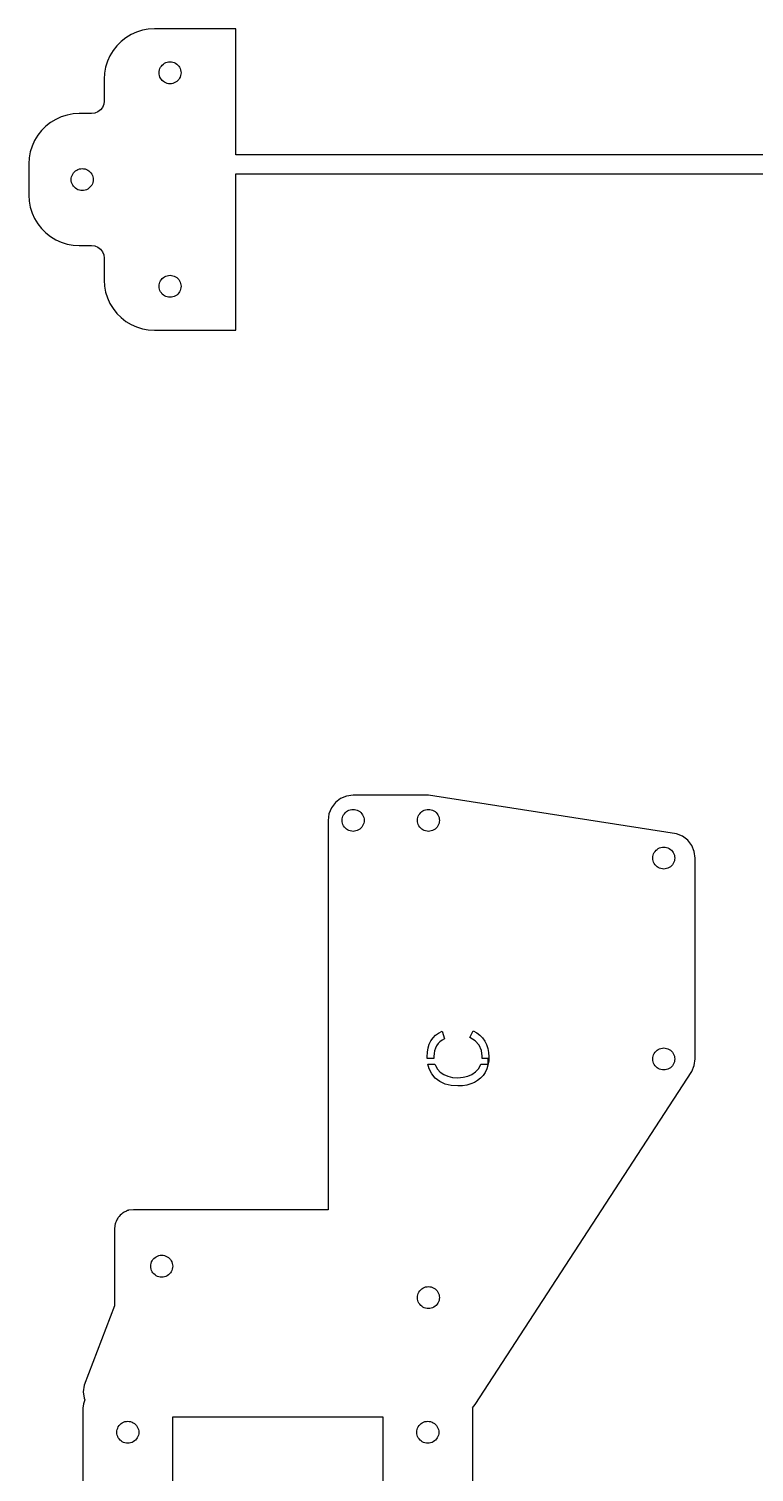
# Model space of a CAD drawing. Header units: metres. Extents: x -250 to 250, y -245 to 245.
# Drawn here: x -249.7 to -134.1, y 14.8 to 244.7 of the extents above; entities that cross this region are included whole.
import ezdxf

# ---------------------------------------------------------------- set-up
doc = ezdxf.new("R2010")
doc.units = ezdxf.units.M

msp = doc.modelspace()

# ---------------------------------------------------------------- linework, layer by layer
for p, q in [((-233.387, 243.753), (-234.214, 243.253)), ((-232.506, 244.15), (-233.387, 243.753)), ((-231.584, 244.437), (-232.506, 244.15)), ((-230.634, 244.611), (-231.584, 244.437)), ((-229.669, 244.669), (-230.634, 244.611)), ((-216.669, 244.669), (-229.669, 244.669)), ((-216.669, 224.584), (-216.669, 244.669)), ((-235.658, 241.974), (-236.253, 241.214)), ((-234.974, 242.658), (-235.658, 241.974)), ((-234.214, 243.253), (-234.974, 242.658)), ((-237.15, 239.506), (-237.437, 238.584)), ((-236.753, 240.387), (-237.15, 239.506)), ((-236.253, 241.214), (-236.753, 240.387)), ((-228.407, 238.907), (-228.235, 239.058)), ((-228.235, 239.058), (-228.044, 239.185)), ((-228.044, 239.185), (-227.839, 239.286)), ((-227.839, 239.286), (-227.622, 239.36)), ((-227.622, 239.36), (-227.398, 239.404)), ((-227.398, 239.404), (-227.169, 239.419)), ((-227.169, 239.419), (-226.941, 239.404)), ((-226.941, 239.404), (-226.717, 239.36)), ((-226.717, 239.36), (-226.5, 239.286)), ((-226.5, 239.286), (-226.294, 239.185)), ((-226.294, 239.185), (-226.104, 239.058)), ((-226.104, 239.058), (-225.932, 238.907)), ((-237.611, 237.634), (-237.669, 236.669)), ((-237.437, 238.584), (-237.611, 237.634)), ((-228.919, 237.669), (-228.904, 237.898)), ((-228.904, 237.441), (-228.919, 237.669)), ((-228.904, 237.898), (-228.86, 238.122)), ((-228.86, 237.216), (-228.904, 237.441)), ((-228.86, 238.122), (-228.786, 238.339)), ((-228.786, 237), (-228.86, 237.216)), ((-228.786, 238.339), (-228.685, 238.544)), ((-228.685, 236.794), (-228.786, 237)), ((-228.685, 238.544), (-228.558, 238.735)), ((-228.558, 236.604), (-228.685, 236.794)), ((-228.558, 238.735), (-228.407, 238.907)), ((-225.932, 238.907), (-225.781, 238.735)), ((-225.781, 238.735), (-225.654, 238.544)), ((-225.654, 236.794), (-225.781, 236.604)), ((-225.654, 238.544), (-225.553, 238.339)), ((-225.553, 237), (-225.654, 236.794)), ((-225.553, 238.339), (-225.479, 238.122)), ((-225.479, 237.216), (-225.553, 237)), ((-225.479, 238.122), (-225.434, 237.898)), ((-225.434, 237.441), (-225.479, 237.216)), ((-225.434, 237.898), (-225.419, 237.669)), ((-225.419, 237.669), (-225.434, 237.441)), ((-237.669, 236.669), (-237.669, 233.169)), ((-228.407, 236.432), (-228.558, 236.604)), ((-228.235, 236.281), (-228.407, 236.432)), ((-228.044, 236.154), (-228.235, 236.281)), ((-227.839, 236.053), (-228.044, 236.154)), ((-227.622, 235.979), (-227.839, 236.053)), ((-227.398, 235.934), (-227.622, 235.979)), ((-227.169, 235.919), (-227.398, 235.934)), ((-226.941, 235.934), (-227.169, 235.919)), ((-226.717, 235.979), (-226.941, 235.934)), ((-226.5, 236.053), (-226.717, 235.979)), ((-226.294, 236.154), (-226.5, 236.053)), ((-226.104, 236.281), (-226.294, 236.154)), ((-225.932, 236.432), (-226.104, 236.281)), ((-225.781, 236.604), (-225.932, 236.432)), ((-237.937, 232.169), (-238.255, 231.755)), ((-237.738, 232.652), (-237.937, 232.169)), ((-237.669, 233.169), (-237.738, 232.652)), ((-245.387, 230.253), (-246.214, 229.753)), ((-244.506, 230.65), (-245.387, 230.253)), ((-243.584, 230.937), (-244.506, 230.65)), ((-242.634, 231.111), (-243.584, 230.937)), ((-241.669, 231.169), (-242.634, 231.111)), ((-239.669, 231.169), (-241.669, 231.169)), ((-239.152, 231.238), (-239.669, 231.169)), ((-238.669, 231.437), (-239.152, 231.238)), ((-238.255, 231.755), (-238.669, 231.437)), ((-248.253, 227.714), (-248.753, 226.887)), ((-247.658, 228.474), (-248.253, 227.714)), ((-246.974, 229.158), (-247.658, 228.474)), ((-246.214, 229.753), (-246.974, 229.158)), ((-249.15, 226.006), (-249.437, 225.084)), ((-248.753, 226.887), (-249.15, 226.006)), ((-249.611, 224.134), (-249.669, 223.169)), ((-249.669, 223.169), (-249.669, 218.169)), ((-249.437, 225.084), (-249.611, 224.134)), ((-32.25, 224.584), (-216.669, 224.584)), ((-242.919, 220.669), (-242.904, 220.898)), ((-242.904, 220.441), (-242.919, 220.669)), ((-242.904, 220.898), (-242.86, 221.122)), ((-242.86, 221.122), (-242.786, 221.339)), ((-242.786, 221.339), (-242.685, 221.544)), ((-242.685, 221.544), (-242.558, 221.735)), ((-242.558, 221.735), (-242.407, 221.907)), ((-242.407, 221.907), (-242.235, 222.058)), ((-242.235, 222.058), (-242.044, 222.185)), ((-242.044, 222.185), (-241.839, 222.286)), ((-241.839, 222.286), (-241.622, 222.36)), ((-241.622, 222.36), (-241.398, 222.404)), ((-241.398, 222.404), (-241.169, 222.419)), ((-241.169, 222.419), (-240.941, 222.404)), ((-240.941, 222.404), (-240.716, 222.36)), ((-240.716, 222.36), (-240.5, 222.286)), ((-240.5, 222.286), (-240.294, 222.185)), ((-240.294, 222.185), (-240.104, 222.058)), ((-240.104, 222.058), (-239.932, 221.907)), ((-239.932, 221.907), (-239.781, 221.735)), ((-239.781, 221.735), (-239.654, 221.544)), ((-239.654, 221.544), (-239.553, 221.339)), ((-239.553, 221.339), (-239.479, 221.122)), ((-239.479, 221.122), (-239.434, 220.898)), ((-239.434, 220.898), (-239.419, 220.669)), ((-239.419, 220.669), (-239.434, 220.441)), ((-216.669, 196.669), (-216.669, 221.584)), ((-216.669, 221.584), (-32.25, 221.584)), ((-242.86, 220.217), (-242.904, 220.441)), ((-242.786, 220), (-242.86, 220.217)), ((-242.685, 219.794), (-242.786, 220)), ((-242.558, 219.604), (-242.685, 219.794)), ((-242.407, 219.432), (-242.558, 219.604)), ((-242.235, 219.281), (-242.407, 219.432)), ((-242.044, 219.154), (-242.235, 219.281)), ((-241.839, 219.053), (-242.044, 219.154)), ((-241.622, 218.979), (-241.839, 219.053)), ((-241.398, 218.934), (-241.622, 218.979)), ((-241.169, 218.919), (-241.398, 218.934)), ((-240.941, 218.934), (-241.169, 218.919)), ((-240.716, 218.979), (-240.941, 218.934)), ((-240.5, 219.053), (-240.716, 218.979)), ((-240.294, 219.154), (-240.5, 219.053)), ((-240.104, 219.281), (-240.294, 219.154)), ((-239.932, 219.432), (-240.104, 219.281)), ((-239.781, 219.604), (-239.932, 219.432)), ((-239.654, 219.794), (-239.781, 219.604)), ((-239.553, 220), (-239.654, 219.794)), ((-239.479, 220.217), (-239.553, 220)), ((-239.434, 220.441), (-239.479, 220.217)), ((-249.669, 218.169), (-249.611, 217.205)), ((-249.611, 217.205), (-249.437, 216.255)), ((-249.437, 216.255), (-249.15, 215.333)), ((-249.15, 215.333), (-248.753, 214.452)), ((-248.753, 214.452), (-248.253, 213.625)), ((-248.253, 213.625), (-247.658, 212.864)), ((-247.658, 212.864), (-246.974, 212.181)), ((-246.974, 212.181), (-246.214, 211.586)), ((-246.214, 211.586), (-245.387, 211.086)), ((-245.387, 211.086), (-244.506, 210.689)), ((-244.506, 210.689), (-243.584, 210.402)), ((-243.584, 210.402), (-242.634, 210.228)), ((-242.634, 210.228), (-241.669, 210.169)), ((-241.669, 210.169), (-239.669, 210.169)), ((-239.669, 210.169), (-239.152, 210.101)), ((-239.152, 210.101), (-238.669, 209.901)), ((-238.669, 209.901), (-238.255, 209.584)), ((-238.255, 209.584), (-237.937, 209.169)), ((-237.937, 209.169), (-237.738, 208.687)), ((-237.738, 208.687), (-237.669, 208.169)), ((-237.669, 208.169), (-237.669, 204.669)), ((-237.669, 204.669), (-237.611, 203.705)), ((-228.685, 204.544), (-228.558, 204.735)), ((-228.558, 204.735), (-228.407, 204.907)), ((-228.407, 204.907), (-228.235, 205.058)), ((-228.235, 205.058), (-228.044, 205.185)), ((-228.044, 205.185), (-227.839, 205.286)), ((-227.839, 205.286), (-227.622, 205.36)), ((-227.622, 205.36), (-227.398, 205.404)), ((-227.398, 205.404), (-227.169, 205.419)), ((-227.169, 205.419), (-226.941, 205.404)), ((-226.941, 205.404), (-226.717, 205.36)), ((-226.717, 205.36), (-226.5, 205.286)), ((-226.5, 205.286), (-226.294, 205.185)), ((-226.294, 205.185), (-226.104, 205.058)), ((-226.104, 205.058), (-225.932, 204.907)), ((-225.932, 204.907), (-225.781, 204.735)), ((-225.781, 204.735), (-225.654, 204.544)), ((-237.611, 203.705), (-237.437, 202.755)), ((-237.437, 202.755), (-237.15, 201.833)), ((-228.919, 203.669), (-228.904, 203.898)), ((-228.904, 203.441), (-228.919, 203.669)), ((-228.904, 203.898), (-228.86, 204.122)), ((-228.86, 203.217), (-228.904, 203.441)), ((-228.86, 204.122), (-228.786, 204.339)), ((-228.786, 203), (-228.86, 203.217)), ((-228.786, 204.339), (-228.685, 204.544)), ((-228.685, 202.794), (-228.786, 203)), ((-228.558, 202.604), (-228.685, 202.794)), ((-228.407, 202.432), (-228.558, 202.604)), ((-228.235, 202.281), (-228.407, 202.432)), ((-228.044, 202.154), (-228.235, 202.281)), ((-226.104, 202.281), (-226.294, 202.154)), ((-225.932, 202.432), (-226.104, 202.281)), ((-225.781, 202.604), (-225.932, 202.432)), ((-225.654, 202.794), (-225.781, 202.604)), ((-225.654, 204.544), (-225.553, 204.339)), ((-225.553, 203), (-225.654, 202.794)), ((-225.553, 204.339), (-225.479, 204.122)), ((-225.479, 203.217), (-225.553, 203)), ((-225.479, 204.122), (-225.434, 203.898)), ((-225.434, 203.441), (-225.479, 203.217)), ((-225.434, 203.898), (-225.419, 203.669)), ((-225.419, 203.669), (-225.434, 203.441)), ((-237.15, 201.833), (-236.753, 200.952)), ((-236.753, 200.952), (-236.253, 200.125)), ((-236.253, 200.125), (-235.658, 199.364)), ((-227.839, 202.053), (-228.044, 202.154)), ((-227.622, 201.979), (-227.839, 202.053)), ((-227.398, 201.934), (-227.622, 201.979)), ((-227.169, 201.919), (-227.398, 201.934)), ((-226.941, 201.934), (-227.169, 201.919)), ((-226.717, 201.979), (-226.941, 201.934)), ((-226.5, 202.053), (-226.717, 201.979)), ((-226.294, 202.154), (-226.5, 202.053)), ((-235.658, 199.364), (-234.974, 198.681)), ((-234.974, 198.681), (-234.214, 198.086)), ((-234.214, 198.086), (-233.387, 197.586)), ((-233.387, 197.586), (-232.506, 197.189)), ((-232.506, 197.189), (-231.584, 196.902)), ((-231.584, 196.902), (-230.634, 196.728)), ((-230.634, 196.728), (-229.669, 196.669)), ((-229.669, 196.669), (-216.669, 196.669)), ((-200, 122.079), (-200.828, 121.443)), ((-199.035, 122.479), (-200, 122.079)), ((-198, 122.615), (-199.035, 122.479)), ((-186, 122.615), (-198, 122.615)), ((-184.965, 122.479), (-186, 122.615)), ((-146.465, 116.479), (-184.965, 122.479)), ((-201.864, 119.65), (-202, 118.615)), ((-201.464, 120.615), (-201.864, 119.65)), ((-200.828, 121.443), (-201.464, 120.615)), ((-199.516, 119.49), (-199.388, 119.68)), ((-199.388, 119.68), (-199.237, 119.852)), ((-199.237, 119.852), (-199.065, 120.003)), ((-199.065, 120.003), (-198.875, 120.131)), ((-198.875, 120.131), (-198.67, 120.232)), ((-198.67, 120.232), (-198.453, 120.305)), ((-198.453, 120.305), (-198.228, 120.35)), ((-198.228, 120.35), (-198, 120.365)), ((-198, 120.365), (-197.772, 120.35)), ((-197.772, 120.35), (-197.547, 120.305)), ((-197.547, 120.305), (-197.33, 120.232)), ((-197.33, 120.232), (-197.125, 120.131)), ((-197.125, 120.131), (-196.935, 120.003)), ((-196.935, 120.003), (-196.763, 119.852)), ((-196.763, 119.852), (-196.612, 119.68)), ((-196.612, 119.68), (-196.484, 119.49)), ((-187.516, 119.49), (-187.388, 119.68)), ((-187.388, 119.68), (-187.237, 119.852)), ((-187.237, 119.852), (-187.065, 120.003)), ((-187.065, 120.003), (-186.875, 120.131)), ((-186.875, 120.131), (-186.67, 120.232)), ((-186.67, 120.232), (-186.453, 120.305)), ((-186.453, 120.305), (-186.228, 120.35)), ((-186.228, 120.35), (-186, 120.365)), ((-186, 120.365), (-185.772, 120.35)), ((-185.772, 120.35), (-185.547, 120.305)), ((-185.547, 120.305), (-185.33, 120.232)), ((-185.33, 120.232), (-185.125, 120.131)), ((-185.125, 120.131), (-184.935, 120.003)), ((-184.935, 120.003), (-184.763, 119.852)), ((-184.763, 119.852), (-184.612, 119.68)), ((-184.612, 119.68), (-184.484, 119.49)), ((-202, 118.615), (-202, 56.615)), ((-199.75, 118.615), (-199.735, 118.843)), ((-199.735, 118.387), (-199.75, 118.615)), ((-199.735, 118.843), (-199.69, 119.068)), ((-199.69, 118.162), (-199.735, 118.387)), ((-199.69, 119.068), (-199.617, 119.285)), ((-199.617, 117.945), (-199.69, 118.162)), ((-199.617, 119.285), (-199.516, 119.49)), ((-199.516, 117.74), (-199.617, 117.945)), ((-199.388, 117.55), (-199.516, 117.74)), ((-199.237, 117.378), (-199.388, 117.55)), ((-199.065, 117.227), (-199.237, 117.378)), ((-198.875, 117.099), (-199.065, 117.227)), ((-196.935, 117.227), (-197.125, 117.099)), ((-196.763, 117.378), (-196.935, 117.227)), ((-196.612, 117.55), (-196.763, 117.378)), ((-196.484, 117.74), (-196.612, 117.55)), ((-196.484, 119.49), (-196.383, 119.285)), ((-196.383, 117.945), (-196.484, 117.74)), ((-196.383, 119.285), (-196.31, 119.068)), ((-196.31, 118.162), (-196.383, 117.945)), ((-196.31, 119.068), (-196.265, 118.843)), ((-196.265, 118.387), (-196.31, 118.162)), ((-196.265, 118.843), (-196.25, 118.615)), ((-196.25, 118.615), (-196.265, 118.387)), ((-187.75, 118.615), (-187.735, 118.843)), ((-187.735, 118.387), (-187.75, 118.615)), ((-187.735, 118.843), (-187.69, 119.068)), ((-187.69, 118.162), (-187.735, 118.387)), ((-187.69, 119.068), (-187.617, 119.285)), ((-187.617, 117.945), (-187.69, 118.162)), ((-187.617, 119.285), (-187.516, 119.49)), ((-187.516, 117.74), (-187.617, 117.945)), ((-187.388, 117.55), (-187.516, 117.74)), ((-187.237, 117.378), (-187.388, 117.55)), ((-187.065, 117.227), (-187.237, 117.378)), ((-186.875, 117.099), (-187.065, 117.227)), ((-184.935, 117.227), (-185.125, 117.099)), ((-184.763, 117.378), (-184.935, 117.227)), ((-184.612, 117.55), (-184.763, 117.378)), ((-184.484, 117.74), (-184.612, 117.55)), ((-184.484, 119.49), (-184.383, 119.285)), ((-184.383, 117.945), (-184.484, 117.74)), ((-184.383, 119.285), (-184.31, 119.068)), ((-184.31, 118.162), (-184.383, 117.945)), ((-184.31, 119.068), (-184.265, 118.843)), ((-184.265, 118.387), (-184.31, 118.162)), ((-184.265, 118.843), (-184.25, 118.615)), ((-184.25, 118.615), (-184.265, 118.387)), ((-198.67, 116.998), (-198.875, 117.099)), ((-198.453, 116.925), (-198.67, 116.998)), ((-198.228, 116.88), (-198.453, 116.925)), ((-198, 116.865), (-198.228, 116.88)), ((-197.772, 116.88), (-198, 116.865)), ((-197.547, 116.925), (-197.772, 116.88)), ((-197.33, 116.998), (-197.547, 116.925)), ((-197.125, 117.099), (-197.33, 116.998)), ((-186.67, 116.998), (-186.875, 117.099)), ((-186.453, 116.925), (-186.67, 116.998)), ((-186.228, 116.88), (-186.453, 116.925)), ((-186, 116.865), (-186.228, 116.88)), ((-185.772, 116.88), (-186, 116.865)), ((-185.547, 116.925), (-185.772, 116.88)), ((-185.33, 116.998), (-185.547, 116.925)), ((-185.125, 117.099), (-185.33, 116.998)), ((-145.5, 116.079), (-146.465, 116.479)), ((-144.672, 115.443), (-145.5, 116.079)), ((-144.036, 114.615), (-144.672, 115.443)), ((-150.25, 112.615), (-150.235, 112.843)), ((-150.235, 112.843), (-150.19, 113.068)), ((-150.19, 113.068), (-150.117, 113.285)), ((-150.117, 113.285), (-150.016, 113.49)), ((-150.016, 113.49), (-149.888, 113.68)), ((-149.888, 113.68), (-149.737, 113.852)), ((-149.737, 113.852), (-149.565, 114.003)), ((-149.565, 114.003), (-149.375, 114.131)), ((-149.375, 114.131), (-149.17, 114.232)), ((-149.17, 114.232), (-148.953, 114.305)), ((-148.953, 114.305), (-148.728, 114.35)), ((-148.728, 114.35), (-148.5, 114.365)), ((-148.5, 114.365), (-148.272, 114.35)), ((-148.272, 114.35), (-148.047, 114.305)), ((-148.047, 114.305), (-147.83, 114.232)), ((-147.83, 114.232), (-147.625, 114.131)), ((-147.625, 114.131), (-147.435, 114.003)), ((-147.435, 114.003), (-147.263, 113.852)), ((-147.263, 113.852), (-147.112, 113.68)), ((-147.112, 113.68), (-146.984, 113.49)), ((-146.984, 113.49), (-146.883, 113.285)), ((-146.883, 113.285), (-146.81, 113.068)), ((-146.81, 113.068), (-146.765, 112.843)), ((-146.765, 112.843), (-146.75, 112.615)), ((-143.636, 113.65), (-144.036, 114.615)), ((-143.5, 112.615), (-143.636, 113.65)), ((-150.235, 112.387), (-150.25, 112.615)), ((-150.19, 112.162), (-150.235, 112.387)), ((-150.117, 111.945), (-150.19, 112.162)), ((-150.016, 111.74), (-150.117, 111.945)), ((-149.888, 111.55), (-150.016, 111.74)), ((-149.737, 111.378), (-149.888, 111.55)), ((-149.565, 111.227), (-149.737, 111.378)), ((-149.375, 111.099), (-149.565, 111.227)), ((-149.17, 110.998), (-149.375, 111.099)), ((-148.953, 110.925), (-149.17, 110.998)), ((-148.728, 110.88), (-148.953, 110.925)), ((-148.5, 110.865), (-148.728, 110.88)), ((-148.272, 110.88), (-148.5, 110.865)), ((-148.047, 110.925), (-148.272, 110.88)), ((-147.83, 110.998), (-148.047, 110.925)), ((-147.625, 111.099), (-147.83, 110.998)), ((-147.435, 111.227), (-147.625, 111.099)), ((-147.263, 111.378), (-147.435, 111.227)), ((-147.112, 111.55), (-147.263, 111.378)), ((-146.984, 111.74), (-147.112, 111.55)), ((-146.883, 111.945), (-146.984, 111.74)), ((-146.81, 112.162), (-146.883, 111.945)), ((-146.765, 112.387), (-146.81, 112.162)), ((-146.75, 112.615), (-146.765, 112.387)), ((-143.5, 80.615), (-143.5, 112.615)), ((-179.416, 84.0577), (-178.887, 85.1155)), ((-178.887, 85.1155), (-178.307, 84.7906)), ((-186.048, 82.3725), (-185.861, 82.9785)), ((-185.861, 82.9785), (-185.6, 83.5219)), ((-185.6, 83.5219), (-185.266, 84)), ((-185.266, 84), (-184.86, 84.4102)), ((-184.86, 84.4102), (-184.381, 84.7527)), ((-184.454, 83.0746), (-184.698, 82.7319)), ((-184.159, 83.3668), (-184.454, 83.0746)), ((-184.381, 84.7527), (-183.83, 85.0274)), ((-183.816, 83.6086), (-184.159, 83.3668)), ((-183.83, 85.0274), (-183.424, 83.8)), ((-183.424, 83.8), (-183.816, 83.6086)), ((-178.547, 83.4902), (-179.416, 84.0577)), ((-177.926, 82.798), (-178.547, 83.4902)), ((-178.307, 84.7906), (-177.8, 84.406)), ((-177.553, 81.9813), (-177.926, 82.798)), ((-177.8, 84.406), (-177.368, 83.9616)), ((-177.368, 83.9616), (-177.009, 83.4575)), ((-177.009, 83.4575), (-176.727, 82.9021)), ((-176.727, 82.9021), (-176.525, 82.3038)), ((-186.197, 80.9722), (-186.16, 81.7037)), ((-186.177, 80.715), (-186.197, 80.9722)), ((-185.116, 80.715), (-186.177, 80.715)), ((-186.16, 81.7037), (-186.048, 82.3725)), ((-185.112, 81.4738), (-185.139, 80.9858)), ((-185.139, 80.9858), (-185.116, 80.715)), ((-185.029, 81.9275), (-185.112, 81.4738)), ((-184.891, 82.3468), (-185.029, 81.9275)), ((-184.698, 82.7319), (-184.891, 82.3468)), ((-177.429, 81.04), (-177.553, 81.9813)), ((-177.458, 80.715), (-177.429, 81.04)), ((-176.5, 80.715), (-177.458, 80.715)), ((-176.525, 82.3038), (-176.405, 81.6628)), ((-176.5, 79.815), (-176.5, 80.715)), ((-176.405, 81.6628), (-176.364, 80.979)), ((-176.364, 80.979), (-176.402, 80.2811)), ((-150.25, 80.615), (-150.235, 80.8434)), ((-150.235, 80.3866), (-150.25, 80.615)), ((-150.235, 80.8434), (-150.19, 81.0679)), ((-150.19, 81.0679), (-150.117, 81.2847)), ((-150.117, 81.2847), (-150.016, 81.49)), ((-150.016, 81.49), (-149.888, 81.6803)), ((-149.888, 81.6803), (-149.737, 81.8524)), ((-149.737, 81.8524), (-149.565, 82.0033)), ((-149.565, 82.0033), (-149.375, 82.1305)), ((-149.375, 82.1305), (-149.17, 82.2318)), ((-149.17, 82.2318), (-148.953, 82.3053)), ((-148.953, 82.3053), (-148.728, 82.35)), ((-148.728, 82.35), (-148.5, 82.365)), ((-148.5, 82.365), (-148.272, 82.35)), ((-148.272, 82.35), (-148.047, 82.3053)), ((-148.047, 82.3053), (-147.83, 82.2318)), ((-147.83, 82.2318), (-147.625, 82.1305)), ((-147.625, 82.1305), (-147.435, 82.0033)), ((-147.435, 82.0033), (-147.263, 81.8524)), ((-147.263, 81.8524), (-147.112, 81.6803)), ((-147.112, 81.6803), (-146.984, 81.49)), ((-146.984, 81.49), (-146.883, 81.2847)), ((-146.883, 81.2847), (-146.81, 81.0679)), ((-146.81, 81.0679), (-146.765, 80.8434)), ((-146.765, 80.8434), (-146.75, 80.615)), ((-146.75, 80.615), (-146.765, 80.3866)), ((-143.636, 79.5797), (-143.5, 80.615)), ((-185.873, 79.0259), (-186.083, 79.815)), ((-186.083, 79.815), (-184.954, 79.815)), ((-185.469, 78.2308), (-185.873, 79.0259)), ((-184.902, 77.5544), (-185.469, 78.2308)), ((-184.954, 79.815), (-184.884, 79.5752)), ((-184.884, 79.5752), (-184.565, 79.0022)), ((-184.565, 79.0022), (-184.119, 78.5173)), ((-184.119, 78.5173), (-183.561, 78.1316)), ((-179.737, 77.8655), (-179.074, 78.1526)), ((-179.074, 78.1526), (-178.497, 78.5546)), ((-178.536, 25.615), (-144.036, 78.615)), ((-178.497, 78.5546), (-178.03, 79.0545)), ((-178.03, 79.0545), (-177.696, 79.6354)), ((-177.696, 79.6354), (-177.642, 79.815)), ((-177.642, 79.815), (-176.5, 79.815)), ((-176.964, 78.4801), (-177.297, 77.9842)), ((-176.702, 79.0317), (-176.964, 78.4801)), ((-176.514, 79.632), (-176.702, 79.0317)), ((-176.402, 80.2811), (-176.514, 79.632)), ((-150.19, 80.162), (-150.235, 80.3866)), ((-150.117, 79.9453), (-150.19, 80.162)), ((-150.016, 79.74), (-150.117, 79.9453)), ((-149.888, 79.5497), (-150.016, 79.74)), ((-149.737, 79.3775), (-149.888, 79.5497)), ((-149.565, 79.2266), (-149.737, 79.3775)), ((-149.375, 79.0994), (-149.565, 79.2266)), ((-149.17, 78.9982), (-149.375, 79.0994)), ((-148.953, 78.9246), (-149.17, 78.9982)), ((-148.728, 78.88), (-148.953, 78.9246)), ((-148.5, 78.865), (-148.728, 78.88)), ((-148.272, 78.88), (-148.5, 78.865)), ((-148.047, 78.9246), (-148.272, 78.88)), ((-147.83, 78.9982), (-148.047, 78.9246)), ((-147.625, 79.0994), (-147.83, 78.9982)), ((-147.435, 79.2266), (-147.625, 79.0994)), ((-147.263, 79.3775), (-147.435, 79.2266)), ((-147.112, 79.5497), (-147.263, 79.3775)), ((-146.984, 79.74), (-147.112, 79.5497)), ((-146.883, 79.9453), (-146.984, 79.74)), ((-146.81, 80.162), (-146.883, 79.9453)), ((-146.765, 80.3866), (-146.81, 80.162)), ((-144.036, 78.615), (-143.636, 79.5797)), ((-184.193, 77.0145), (-184.902, 77.5544)), ((-183.359, 76.6288), (-184.193, 77.0145)), ((-183.561, 78.1316), (-182.909, 77.8561)), ((-182.402, 76.3974), (-183.359, 76.6288)), ((-182.909, 77.8561), (-182.163, 77.6909)), ((-181.321, 76.3203), (-182.402, 76.3974)), ((-182.163, 77.6909), (-181.321, 77.6358)), ((-181.321, 77.6358), (-180.486, 77.6932)), ((-180.584, 76.3548), (-181.321, 76.3203)), ((-179.898, 76.4584), (-180.584, 76.3548)), ((-180.486, 77.6932), (-179.737, 77.8655)), ((-179.264, 76.6311), (-179.898, 76.4584)), ((-178.68, 76.8729), (-179.264, 76.6311)), ((-178.155, 77.1806), (-178.68, 76.8729)), ((-177.694, 77.551), (-178.155, 77.1806)), ((-177.297, 77.9842), (-177.694, 77.551)), ((-235.488, 55.2579), (-235.598, 55.115)), ((-235.427, 55.3783), (-235.488, 55.2579)), ((-235.294, 55.5118), (-235.427, 55.3783)), ((-235.121, 55.7363), (-235.294, 55.5118)), ((-234.897, 55.9086), (-235.121, 55.7363)), ((-234.763, 56.042), (-234.897, 55.9086)), ((-234.643, 56.1034), (-234.763, 56.042)), ((-234.5, 56.2131), (-234.643, 56.1034)), ((-234.113, 56.3732), (-234.5, 56.2131)), ((-233.927, 56.4681), (-234.113, 56.3732)), ((-233.858, 56.4791), (-233.927, 56.4681)), ((-233.776, 56.5128), (-233.858, 56.4791)), ((-233, 56.615), (-233.776, 56.5128)), ((-202, 56.615), (-233, 56.615)), ((-235.898, 54.3914), (-236, 53.615)), ((-236, 53.615), (-236, 41.2959)), ((-235.864, 54.4725), (-235.898, 54.3914)), ((-235.853, 54.542), (-235.864, 54.4725)), ((-235.758, 54.7285), (-235.853, 54.542)), ((-235.598, 55.115), (-235.758, 54.7285)), ((-230.19, 48.0679), (-230.117, 48.2847)), ((-230.117, 48.2847), (-230.016, 48.49)), ((-230.016, 48.49), (-229.888, 48.6803)), ((-229.888, 48.6803), (-229.737, 48.8524)), ((-229.737, 48.8524), (-229.565, 49.0033)), ((-229.565, 49.0033), (-229.375, 49.1305)), ((-229.375, 49.1305), (-229.17, 49.2318)), ((-229.17, 49.2318), (-228.953, 49.3053)), ((-228.953, 49.3053), (-228.728, 49.35)), ((-228.728, 49.35), (-228.5, 49.365)), ((-228.5, 49.365), (-228.272, 49.35)), ((-228.272, 49.35), (-228.047, 49.3053)), ((-228.047, 49.3053), (-227.83, 49.2318)), ((-227.83, 49.2318), (-227.625, 49.1305)), ((-227.625, 49.1305), (-227.435, 49.0033)), ((-227.435, 49.0033), (-227.263, 48.8524)), ((-227.263, 48.8524), (-227.112, 48.6803)), ((-227.112, 48.6803), (-226.984, 48.49)), ((-226.984, 48.49), (-226.883, 48.2847)), ((-226.883, 48.2847), (-226.81, 48.0679)), ((-230.25, 47.615), (-230.235, 47.8434)), ((-230.235, 47.3866), (-230.25, 47.615)), ((-230.235, 47.8434), (-230.19, 48.0679)), ((-230.19, 47.162), (-230.235, 47.3866)), ((-230.117, 46.9453), (-230.19, 47.162)), ((-230.016, 46.74), (-230.117, 46.9453)), ((-229.888, 46.5497), (-230.016, 46.74)), ((-229.737, 46.3775), (-229.888, 46.5497)), ((-229.565, 46.2266), (-229.737, 46.3775)), ((-229.375, 46.0994), (-229.565, 46.2266)), ((-229.17, 45.9982), (-229.375, 46.0994)), ((-228.953, 45.9246), (-229.17, 45.9982)), ((-227.83, 45.9982), (-228.047, 45.9246)), ((-227.625, 46.0994), (-227.83, 45.9982)), ((-227.435, 46.2266), (-227.625, 46.0994)), ((-227.263, 46.3775), (-227.435, 46.2266)), ((-227.112, 46.5497), (-227.263, 46.3775)), ((-226.984, 46.74), (-227.112, 46.5497)), ((-226.883, 46.9453), (-226.984, 46.74)), ((-226.81, 47.162), (-226.883, 46.9453)), ((-226.81, 48.0679), (-226.765, 47.8434)), ((-226.765, 47.3866), (-226.81, 47.162)), ((-226.765, 47.8434), (-226.75, 47.615)), ((-226.75, 47.615), (-226.765, 47.3866)), ((-228.728, 45.88), (-228.953, 45.9246)), ((-228.5, 45.865), (-228.728, 45.88)), ((-228.272, 45.88), (-228.5, 45.865)), ((-228.047, 45.9246), (-228.272, 45.88)), ((-187.516, 43.49), (-187.388, 43.6803)), ((-187.388, 43.6803), (-187.237, 43.8524)), ((-187.237, 43.8524), (-187.065, 44.0034)), ((-187.065, 44.0034), (-186.875, 44.1305)), ((-186.875, 44.1305), (-186.67, 44.2318)), ((-186.67, 44.2318), (-186.453, 44.3054)), ((-186.453, 44.3054), (-186.228, 44.35)), ((-186.228, 44.35), (-186, 44.365)), ((-186, 44.365), (-185.772, 44.35)), ((-185.772, 44.35), (-185.547, 44.3054)), ((-185.547, 44.3054), (-185.33, 44.2318)), ((-185.33, 44.2318), (-185.125, 44.1305)), ((-185.125, 44.1305), (-184.935, 44.0034)), ((-184.935, 44.0034), (-184.763, 43.8524)), ((-184.763, 43.8524), (-184.612, 43.6803)), ((-184.612, 43.6803), (-184.484, 43.49)), ((-187.75, 42.615), (-187.735, 42.8434)), ((-187.735, 42.3866), (-187.75, 42.615)), ((-187.735, 42.8434), (-187.69, 43.0679)), ((-187.69, 42.162), (-187.735, 42.3866)), ((-187.69, 43.0679), (-187.617, 43.2847)), ((-187.617, 41.9453), (-187.69, 42.162)), ((-187.617, 43.2847), (-187.516, 43.49)), ((-187.516, 41.74), (-187.617, 41.9453)), ((-187.388, 41.5497), (-187.516, 41.74)), ((-187.237, 41.3775), (-187.388, 41.5497)), ((-187.065, 41.2266), (-187.237, 41.3775)), ((-184.763, 41.3775), (-184.935, 41.2266)), ((-184.612, 41.5497), (-184.763, 41.3775)), ((-184.484, 41.74), (-184.612, 41.5497)), ((-184.484, 43.49), (-184.383, 43.2847)), ((-184.383, 41.9453), (-184.484, 41.74)), ((-184.383, 43.2847), (-184.31, 43.0679)), ((-184.31, 42.162), (-184.383, 41.9453)), ((-184.31, 43.0679), (-184.265, 42.8434)), ((-184.265, 42.3866), (-184.31, 42.162)), ((-184.265, 42.8434), (-184.25, 42.615)), ((-184.25, 42.615), (-184.265, 42.3866)), ((-236, 41.2959), (-240.864, 28.6503)), ((-186.875, 41.0994), (-187.065, 41.2266)), ((-186.67, 40.9982), (-186.875, 41.0994)), ((-186.453, 40.9246), (-186.67, 40.9982)), ((-186.228, 40.88), (-186.453, 40.9246)), ((-186, 40.865), (-186.228, 40.88)), ((-185.772, 40.88), (-186, 40.865)), ((-185.547, 40.9246), (-185.772, 40.88)), ((-185.33, 40.9982), (-185.547, 40.9246)), ((-185.125, 41.0994), (-185.33, 40.9982)), ((-184.935, 41.2266), (-185.125, 41.0994)), ((-240.864, 28.6503), (-241, 27.615)), ((-241, 27.615), (-240.864, 26.5797)), ((-240.975, 25.6965), (-241.05, 25.029)), ((-240.756, 26.3207), (-240.975, 25.6965)), ((-240.864, 26.5797), (-240.756, 26.3207)), ((-178.955, 25.0694), (-178.536, 25.615)), ((-241.05, 25.029), (-241.05, -105.429)), ((-226.75, -105.429), (-226.75, 23.615)), ((-226.75, 23.615), (-193.25, 23.615)), ((-193.25, 23.615), (-193.25, -105.429)), ((-178.95, 25.029), (-178.955, 25.0694)), ((-178.95, -105.429), (-178.95, 25.029)), ((-235.65, 21.1678), (-235.635, 21.3962)), ((-235.635, 20.9393), (-235.65, 21.1678)), ((-235.635, 21.3962), (-235.59, 21.6207)), ((-235.59, 20.7148), (-235.635, 20.9393)), ((-235.59, 21.6207), (-235.517, 21.8375)), ((-235.517, 20.4981), (-235.59, 20.7148)), ((-235.517, 21.8375), (-235.416, 22.0428)), ((-235.416, 22.0428), (-235.288, 22.2331)), ((-235.288, 22.2331), (-235.137, 22.4052)), ((-235.137, 22.4052), (-234.965, 22.5561)), ((-234.965, 22.5561), (-234.775, 22.6833)), ((-234.775, 22.6833), (-234.57, 22.7845)), ((-234.57, 22.7845), (-234.353, 22.8581)), ((-234.353, 22.8581), (-234.128, 22.9028)), ((-234.128, 22.9028), (-233.9, 22.9178)), ((-233.9, 22.9178), (-233.672, 22.9028)), ((-233.672, 22.9028), (-233.447, 22.8581)), ((-233.447, 22.8581), (-233.23, 22.7845)), ((-233.23, 22.7845), (-233.025, 22.6833)), ((-233.025, 22.6833), (-232.835, 22.5561)), ((-232.835, 22.5561), (-232.663, 22.4052)), ((-232.663, 22.4052), (-232.512, 22.2331)), ((-232.512, 22.2331), (-232.384, 22.0428)), ((-232.384, 22.0428), (-232.283, 21.8375)), ((-232.283, 21.8375), (-232.21, 21.6207)), ((-232.21, 20.7148), (-232.283, 20.4981)), ((-232.21, 21.6207), (-232.165, 21.3962)), ((-232.165, 20.9393), (-232.21, 20.7148)), ((-232.165, 21.3962), (-232.15, 21.1678)), ((-232.15, 21.1678), (-232.165, 20.9393)), ((-187.85, 21.1678), (-187.835, 21.3962)), ((-187.835, 20.9393), (-187.85, 21.1678)), ((-187.835, 21.3962), (-187.79, 21.6207)), ((-187.79, 20.7148), (-187.835, 20.9393)), ((-187.79, 21.6207), (-187.717, 21.8375)), ((-187.717, 20.4981), (-187.79, 20.7148)), ((-187.717, 21.8375), (-187.616, 22.0428)), ((-187.616, 22.0428), (-187.488, 22.2331)), ((-187.488, 22.2331), (-187.337, 22.4052)), ((-187.337, 22.4052), (-187.165, 22.5561)), ((-187.165, 22.5561), (-186.975, 22.6833)), ((-186.975, 22.6833), (-186.77, 22.7845)), ((-186.77, 22.7845), (-186.553, 22.8581)), ((-186.553, 22.8581), (-186.328, 22.9028)), ((-186.328, 22.9028), (-186.1, 22.9178)), ((-186.1, 22.9178), (-185.872, 22.9028)), ((-185.872, 22.9028), (-185.647, 22.8581)), ((-185.647, 22.8581), (-185.43, 22.7845)), ((-185.43, 22.7845), (-185.225, 22.6833)), ((-185.225, 22.6833), (-185.035, 22.5561)), ((-185.035, 22.5561), (-184.863, 22.4052)), ((-184.863, 22.4052), (-184.712, 22.2331)), ((-184.712, 22.2331), (-184.584, 22.0428)), ((-184.584, 22.0428), (-184.483, 21.8375)), ((-184.483, 21.8375), (-184.41, 21.6207)), ((-184.41, 20.7148), (-184.483, 20.4981)), ((-184.41, 21.6207), (-184.365, 21.3962)), ((-184.365, 20.9393), (-184.41, 20.7148)), ((-184.365, 21.3962), (-184.35, 21.1678)), ((-184.35, 21.1678), (-184.365, 20.9393)), ((-235.416, 20.2928), (-235.517, 20.4981)), ((-235.288, 20.1024), (-235.416, 20.2928)), ((-235.137, 19.9303), (-235.288, 20.1024)), ((-234.965, 19.7794), (-235.137, 19.9303)), ((-234.775, 19.6522), (-234.965, 19.7794)), ((-234.57, 19.551), (-234.775, 19.6522)), ((-234.353, 19.4774), (-234.57, 19.551)), ((-234.128, 19.4327), (-234.353, 19.4774)), ((-233.9, 19.4178), (-234.128, 19.4327)), ((-233.672, 19.4327), (-233.9, 19.4178)), ((-233.447, 19.4774), (-233.672, 19.4327)), ((-233.23, 19.551), (-233.447, 19.4774)), ((-233.025, 19.6522), (-233.23, 19.551)), ((-232.835, 19.7794), (-233.025, 19.6522)), ((-232.663, 19.9303), (-232.835, 19.7794)), ((-232.512, 20.1024), (-232.663, 19.9303)), ((-232.384, 20.2928), (-232.512, 20.1024)), ((-232.283, 20.4981), (-232.384, 20.2928)), ((-187.616, 20.2928), (-187.717, 20.4981)), ((-187.488, 20.1024), (-187.616, 20.2928)), ((-187.337, 19.9303), (-187.488, 20.1024)), ((-187.165, 19.7794), (-187.337, 19.9303)), ((-186.975, 19.6522), (-187.165, 19.7794)), ((-186.77, 19.551), (-186.975, 19.6522)), ((-186.553, 19.4774), (-186.77, 19.551)), ((-186.328, 19.4327), (-186.553, 19.4774)), ((-186.1, 19.4178), (-186.328, 19.4327)), ((-185.872, 19.4327), (-186.1, 19.4178)), ((-185.647, 19.4774), (-185.872, 19.4327)), ((-185.43, 19.551), (-185.647, 19.4774)), ((-185.225, 19.6522), (-185.43, 19.551)), ((-185.035, 19.7794), (-185.225, 19.6522)), ((-184.863, 19.9303), (-185.035, 19.7794)), ((-184.712, 20.1024), (-184.863, 19.9303)), ((-184.584, 20.2928), (-184.712, 20.1024)), ((-184.483, 20.4981), (-184.584, 20.2928))]:
    msp.add_line(p, q)

doc.saveas('drawing.dxf')
